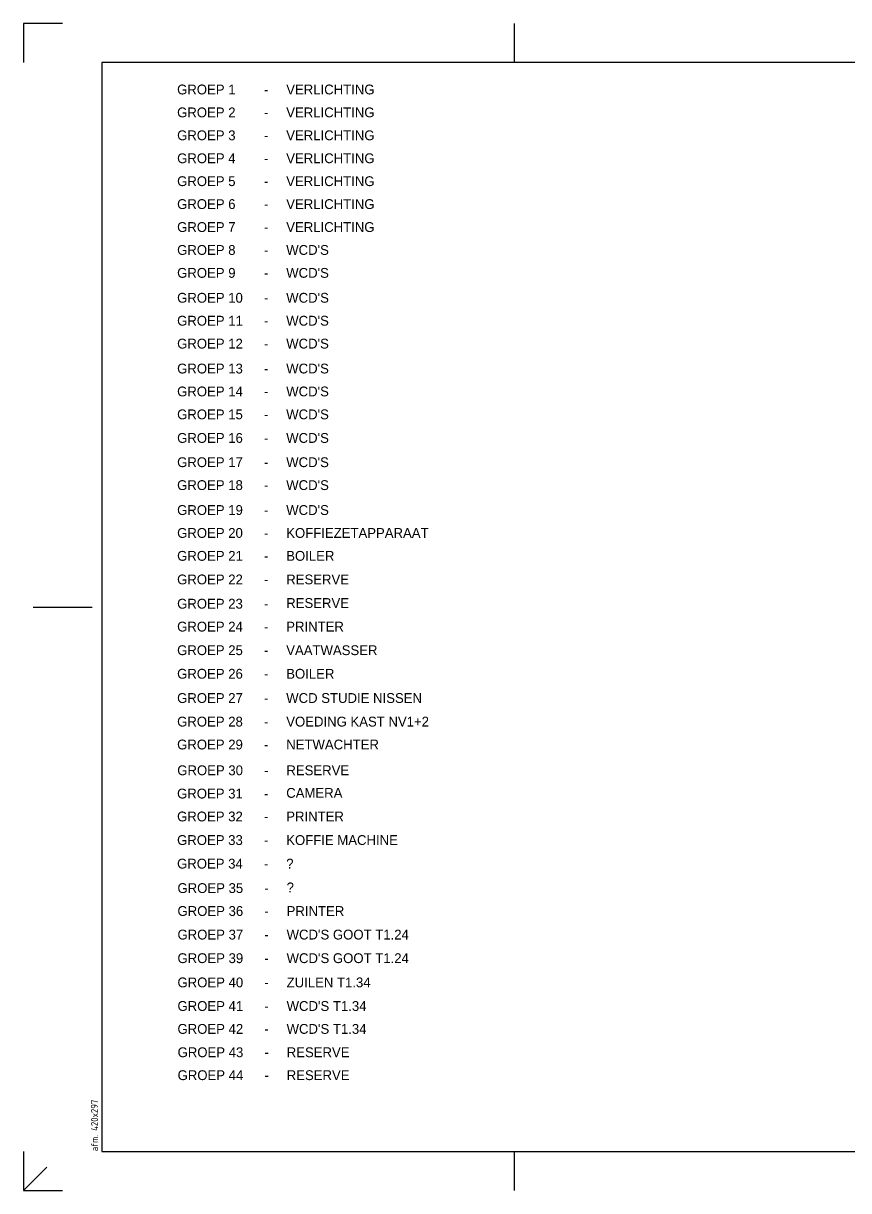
# Model space of a CAD drawing. Header units: millimetres. Extents: x 0 to 420, y 0 to 297.
# Drawn here: x 0 to 210, y 0 to 297 of the extents above; entities that cross this region are included whole.
import ezdxf

# ---------------------------------------------------------------- set-up
doc = ezdxf.new("R2010")
doc.units = ezdxf.units.MM
for name, color, linetype in [('00att018', 1, 'CONTINUOUS'), ('00kad018', 1, 'CONTINUOUS'), ('00kad070', 5, 'CONTINUOUS'), ('BL$2----_KADER', 7, 'CONTINUOUS'), ('EL6-----', 7, 'CONTINUOUS')]:
    doc.layers.add(name, color=color, linetype=linetype)
doc.styles.add('BURO-035', font='BUROFONT.shx', dxfattribs={"height": 3.5})
doc.styles.add('ISO', font='isocp.shx')

# ---------------------------------------------------------------- blocks, each defined once
blk = doc.blocks.new('a3-windesheim-hor')
at = {"layer": '00kad018', "color": 1}
for p, q in [((0, 297), (0, 287)), ((10, 297), (0, 297)), ((125, 287), (125, 297)), ((2.5, 148.5), (17.5, 148.5)), ((0, 10), (0, 0)), ((125, 0), (125, 10)), ((0, 0), (6, 6)), ((0, 0), (10, 0))]:
    blk.add_line(p, q, dxfattribs=at)
at = {"layer": '00kad070', "color": 5}
for p, q in [((20, 287), (20, 10)), ((410, 287), (20, 287)), ((20, 10), (410, 10))]:
    blk.add_line(p, q, dxfattribs=at)
at = {"layer": '00att018', "color": 1, "style": 'ISO'}
blk.add_text('afm. 420x297', height=1.8, rotation=90, dxfattribs=at).set_placement((19, 10))

msp = doc.modelspace()

# ---------------------------------------------------------------- block references
at = {"layer": 'BL$2----_KADER'}
msp.add_blockref('a3-windesheim-hor', (0, 0), dxfattribs=at)

# ---------------------------------------------------------------- texts
at = {"layer": 'EL6-----', "color": 2, "style": 'BURO-035'}
for s, p in [('GROEP 1', (39.13, 278.92)), ('-', (61.22, 278.92)), ('VERLICHTING', (66.89, 278.92)), ('GROEP 2', (39.13, 273.09)), ('-', (61.22, 273.09)), ('VERLICHTING', (66.89, 273.09)), ('GROEP 3', (39.13, 267.26)), ('-', (61.22, 267.26)), ('VERLICHTING', (66.89, 267.26)), ('GROEP 4', (39.13, 261.42)), ('-', (61.22, 261.42)), ('VERLICHTING', (66.89, 261.42)), ('GROEP 5', (39.13, 255.59)), ('-', (61.22, 255.59)), ('VERLICHTING', (66.89, 255.59)), ('GROEP 6', (39.13, 249.76)), ('-', (61.22, 249.76)), ('VERLICHTING', (66.89, 249.76)), ('GROEP 7', (39.13, 243.92)), ('-', (61.22, 243.92)), ('VERLICHTING', (66.89, 243.92)), ('GROEP 8', (39.13, 238.09)), ("WCD'S", (66.89, 238.09)), ('-', (61.22, 238.09)), ('GROEP 9', (39.13, 232.26)), ("WCD'S", (66.89, 232.26)), ('-', (61.22, 232.26)), ('GROEP 10', (39.13, 225.92)), ('-', (61.22, 225.92)), ("WCD'S", (66.89, 225.92)), ('GROEP 11', (39.13, 220.09)), ('-', (61.22, 220.09)), ("WCD'S", (66.89, 220.09)), ('GROEP 12', (39.13, 214.26)), ('-', (61.22, 214.26)), ("WCD'S", (66.89, 214.26)), ('GROEP 13', (39.13, 207.92)), ('-', (61.22, 207.92)), ("WCD'S", (66.89, 207.92)), ('GROEP 14', (39.13, 202.09)), ('-', (61.22, 202.09)), ("WCD'S", (66.89, 202.09)), ('GROEP 15', (39.13, 196.26)), ('-', (61.22, 196.26)), ("WCD'S", (66.89, 196.26)), ('GROEP 16', (39.13, 190.26)), ('-', (61.22, 190.26)), ("WCD'S", (66.89, 190.26)), ('GROEP 17', (39.13, 184.09)), ('-', (61.22, 184.09)), ("WCD'S", (66.89, 184.09)), ('GROEP 18', (39.13, 178.26)), ('-', (61.22, 178.26)), ("WCD'S", (66.89, 178.26)), ('GROEP 19', (39.13, 171.92)), ('-', (61.22, 171.92)), ("WCD'S", (66.89, 171.92)), ('GROEP 20', (39.13, 166.09)), ('-', (61.22, 166.09)), ('KOFFIEZETAPPARAAT', (66.89, 166.09)), ('GROEP 21', (39.13, 160.26)), ('-', (61.22, 160.26)), ('BOILER', (66.89, 160.26)), ('GROEP 22', (39.13, 154.26)), ('-', (61.22, 154.26)), ('RESERVE', (66.89, 154.26)), ('GROEP 23', (39.13, 148.09)), ('-', (61.22, 148.09)), ('RESERVE', (66.89, 148.26)), ('GROEP 24', (39.13, 142.26)), ('-', (61.22, 142.26)), ('PRINTER', (66.89, 142.26)), ('GROEP 25', (39.13, 136.26)), ('-', (61.22, 136.26)), ('VAATWASSER', (66.89, 136.26)), ('GROEP 26', (39.13, 130.26)), ('-', (61.22, 130.26)), ('BOILER', (66.89, 130.26)), ('GROEP 27', (39.13, 124.09)), ('-', (61.22, 124.09)), ('WCD STUDIE NISSEN', (66.89, 124.09)), ('GROEP 28', (39.13, 118.09)), ('-', (61.22, 118.09)), ('VOEDING KAST NV1+2', (66.89, 118.09)), ('GROEP 29', (39.13, 112.26)), ('-', (61.22, 112.26)), ('NETWACHTER', (66.89, 112.26)), ('GROEP 30', (39.16, 105.7)), ('RESERVE', (66.93, 105.7)), ('-', (61.26, 105.7)), ('GROEP 31', (39.12, 99.78)), ('CAMERA', (66.89, 99.95)), ('-', (61.22, 99.78)), ('GROEP 32', (39.12, 93.95)), ('-', (61.22, 93.95)), ('PRINTER', (66.89, 93.95)), ('GROEP 33', (39.12, 87.95)), ('KOFFIE MACHINE', (66.89, 87.95)), ('-', (61.22, 87.95)), ('GROEP 34', (39.12, 81.95)), ('?', (66.89, 81.95)), ('-', (61.22, 81.95)), ('GROEP 35', (39.22, 75.73)), ('?', (66.99, 75.9)), ('-', (61.32, 75.73)), ('GROEP 36', (39.22, 69.9)), ('PRINTER', (66.99, 69.9)), ('-', (61.32, 69.9)), ('GROEP 37', (39.22, 63.9)), ("WCD'S GOOT T1.24", (66.99, 63.9)), ('-', (61.32, 63.9)), ('GROEP 39', (39.22, 57.9)), ("WCD'S GOOT T1.24", (66.99, 57.9)), ('-', (61.32, 57.9)), ('GROEP 40', (39.22, 51.73)), ('ZUILEN T1.34', (66.99, 51.73)), ('-', (61.32, 51.73)), ('GROEP 41', (39.22, 45.73)), ("WCD'S T1.34", (66.99, 45.73)), ('-', (61.32, 45.73)), ('GROEP 42', (39.22, 39.9)), ("WCD'S T1.34", (66.99, 39.9)), ('-', (61.32, 39.9)), ('GROEP 43', (39.25, 33.96)), ('RESERVE', (67.02, 33.96)), ('-', (61.35, 33.96)), ('GROEP 44', (39.25, 28.13)), ('RESERVE', (67.02, 28.13)), ('-', (61.35, 28.13))]:
    msp.add_text(s, height=2.5, dxfattribs=at).set_placement(p)

doc.saveas('drawing.dxf')
